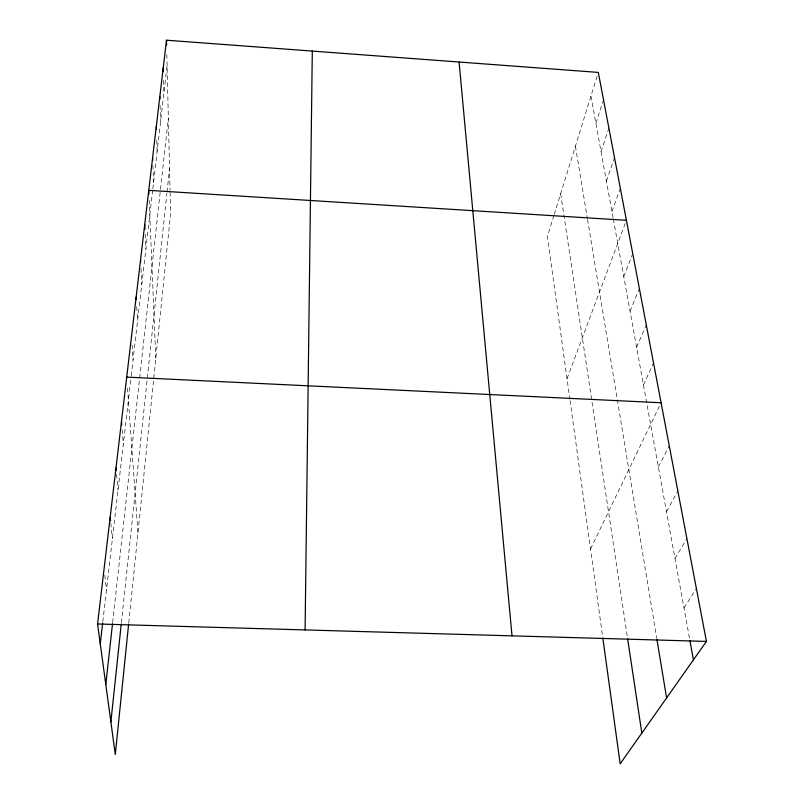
<?xml version="1.0" encoding="UTF-8"?>
<svg xmlns="http://www.w3.org/2000/svg" width="804" height="804" viewBox="0 0 804 804"><rect width="100%" height="100%" fill="white"/><g stroke="black" fill="none" stroke-linecap="round" stroke-linejoin="round"><path stroke-width="0.6" stroke-dasharray="4.02 3.01" d="M128.751 622.939L170.619 213.492L170.086 191.422M121.394 622.718L166.92 193.231M167.051 191.995L169.543 168.488M112.64 622.567L168.348 118.288M102.811 621.723L131.092 376.986M131.233 375.759L152.68 190.066M152.83 188.819L167.091 65.345M553.916 215.502L547.403 236.476L569.875 399.307M554.268 214.356L597.935 73.596M595.895 123.354L603.111 100.882M601.04 151.644L608.889 128.067M606.387 181.041L614.085 158.75M611.944 211.623L619.914 189.463M567.021 378.664L625.974 221.462M623.753 276.626L632.306 254.828M630.045 311.208L638.909 289.641M636.607 347.298L646.285 324.886M643.461 385.005L653.009 364.041M590.538 549.001L661.079 402.754M658.355 466.983L669.26 445.778M666.476 511.635L677.842 490.983M674.998 558.549L686.877 538.529M683.973 607.904L696.395 588.608M590.95 96.128L613.06 217.743M613.281 218.969L689.681 639.331M575.423 146.157L587.332 218.236M587.533 219.442L656.687 637.974M560.669 193.734L627.411 637.25M570.046 400.513L602.648 636.778M104.771 575.192L106.5 589.814M110.801 523.153L112.409 538.67M116.55 474.179L118.007 490.169M122.168 429.758L123.334 444.109M127.514 388.091L137.966 532.771M132.107 344.896L133.072 359.8M136.71 306.766L137.544 321.138M140.991 268.435L141.805 284.184M145.202 234.165L145.896 248.848M149.182 200.216L155.815 358.272M152.891 165.212L153.544 182.588M156.76 140.258L157.142 151.484M160.096 105.344L160.589 121.625M163.564 80.38L163.905 92.932M166.83 54.571L170.066 190.216"/><path stroke-width="1.21" d="M305.098 629.934L312.304 51.074M128.62 624.175L115.294 754.474L97.565 623.984L166.488 40.2L598.307 72.41L706.435 641.421L620.175 763.8L602.819 638.004M110.872 721.922L121.263 623.954M105.796 684.526L112.5 623.803M100.259 643.813L102.671 622.949M97.565 623.984L706.435 641.421M126.72 377.106L661.079 402.754M626.406 220.306L148.77 190.347L148.921 194.045M689.902 640.537L693.42 659.883M656.888 639.2L666.596 697.942M627.592 638.476L641.833 733.077M110.178 517.183L110.55 520.771M459.084 62.019L512.007 635.853M115.987 468.018L116.208 470.481M121.484 421.396L121.776 424.974M136.147 297.189L136.288 299.59M140.549 259.963L140.67 262.385M144.75 224.376L144.971 229.271M152.609 157.765L152.71 160.247M156.298 126.54L156.388 129.032M159.835 96.58L159.916 99.083M163.232 67.827L163.333 71.596M166.488 40.2L166.609 44.994"/></g></svg>
